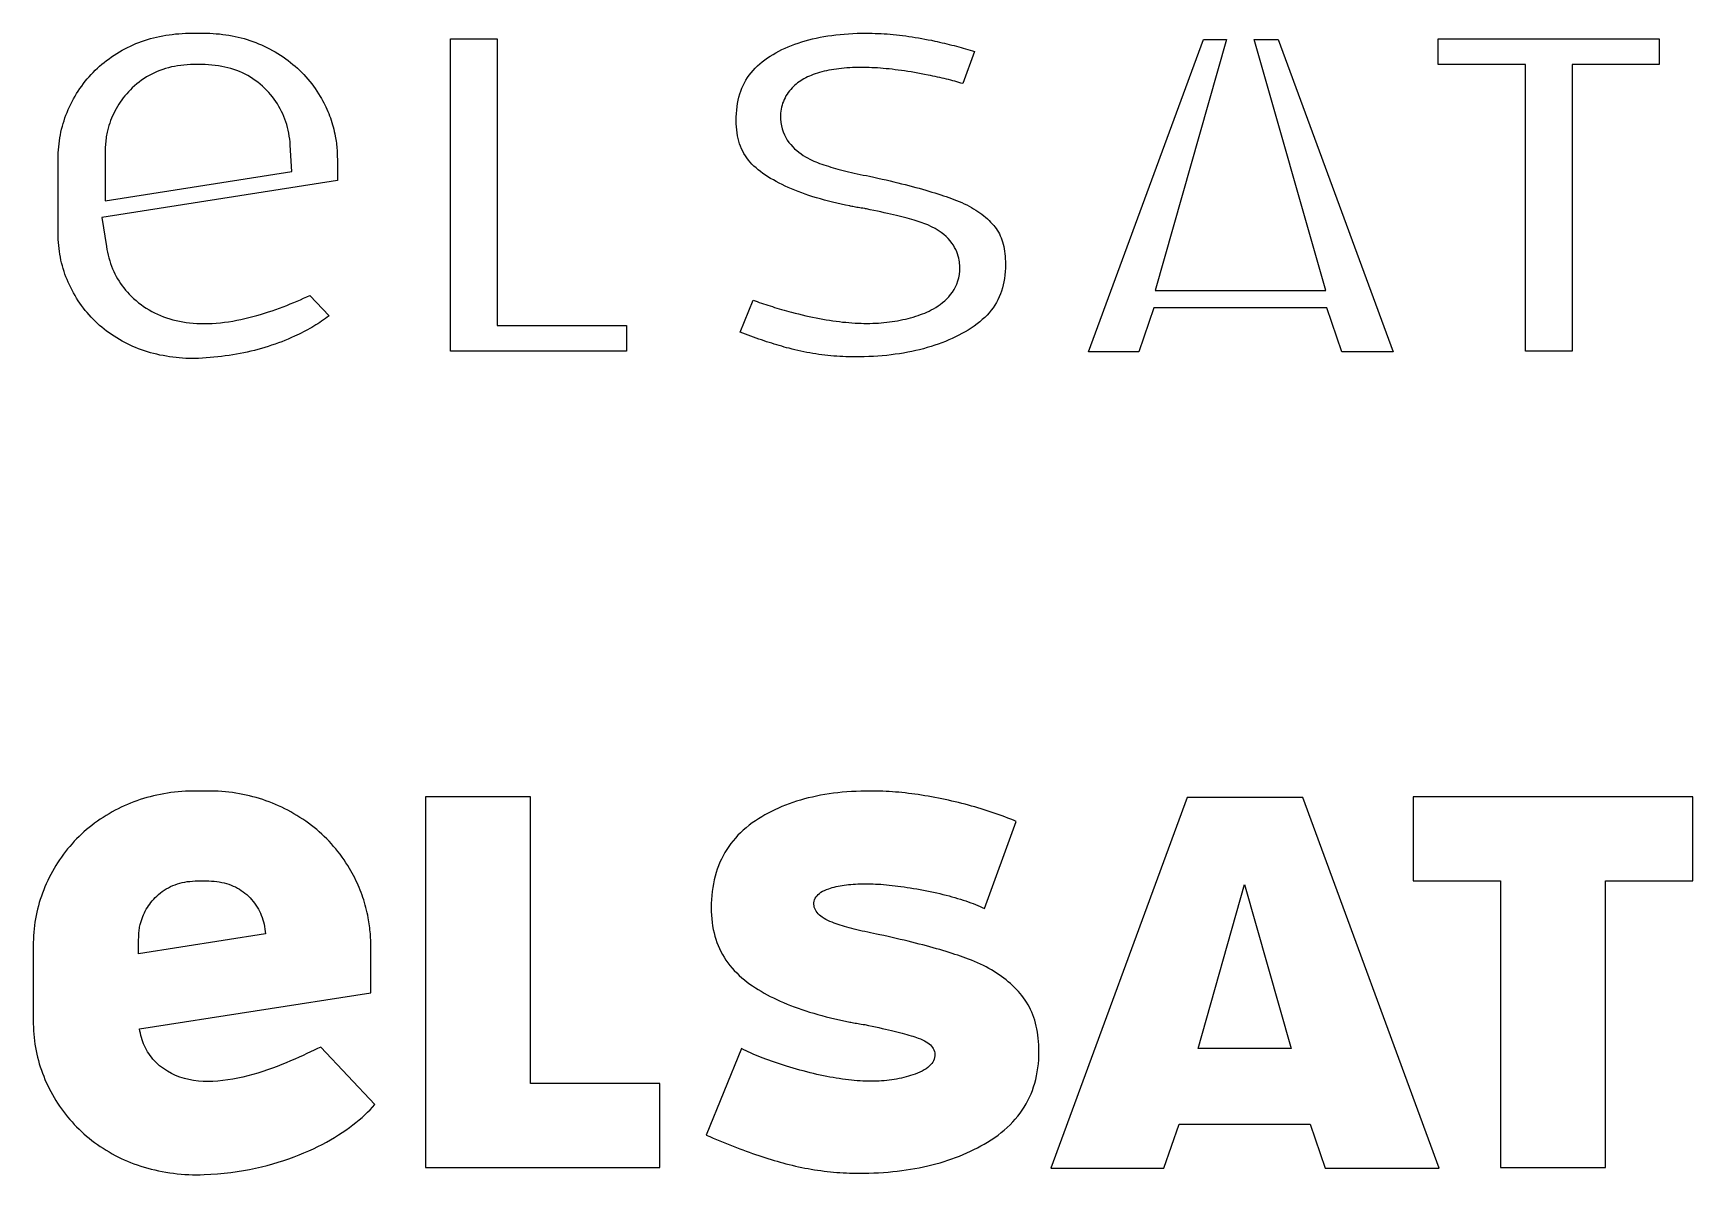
# Model space of a CAD drawing. Header units: millimetres. Extents: x 182 to 1427, y 20 to 509.
# Drawn here: x 860 to 1427, y 69 to 459 of the extents above; entities that cross this region are included whole.
import ezdxf

# ---------------------------------------------------------------- set-up
doc = ezdxf.new("R2010")
doc.units = ezdxf.units.MM
doc.layers.add('CORTE EXTERNO', color=1, linetype='CONTINUOUS')
doc.layers.add('CORTE INTERNO', color=2, linetype='CONTINUOUS')

msp = doc.modelspace()

# ---------------------------------------------------------------- linework, layer by layer
at = {"layer": 'CORTE EXTERNO'}
for points in [[(913.9136, 348.2052), (912.815, 348.2177), (911.7115, 348.2549), (910.6046, 348.3165), (909.4958, 348.4022), (908.3864, 348.5115), (907.2779, 348.6442), (906.1717, 348.7998), (905.0693, 348.9781), (903.9721, 349.1786), (902.8815, 349.401), (901.799, 349.645), (900.7259, 349.9102), (899.6639, 350.1962), (898.6141, 350.5027), (897.5782, 350.8293), (896.5576, 351.1757), (895.5536, 351.5415), (894.5677, 351.9264), (893.6014, 352.33), (892.6561, 352.752), (891.7332, 353.1919), (890.8341, 353.6495), (889.9603, 354.1244), (889.0194, 354.666), (888.0994, 355.2225), (887.2002, 355.794), (886.3215, 356.3807), (885.4632, 356.9828), (884.6251, 357.6004), (883.8071, 358.2337), (883.0089, 358.8829), (882.2305, 359.5481), (881.4716, 360.2295), (880.732, 360.9272), (880.0117, 361.6415), (879.3103, 362.3725), (878.6278, 363.1203), (877.964, 363.8851), (877.3187, 364.6671), (876.6918, 365.4665), (876.083, 366.2833), (875.4922, 367.1179), (874.9192, 367.9703), (874.3638, 368.8407), (873.826, 369.7292), (873.31, 370.627), (872.8186, 371.5299), (872.3518, 372.4384), (871.9095, 373.3525), (871.4917, 374.2726), (871.0983, 375.1988), (870.7292, 376.1313), (870.3843, 377.0705), (870.0637, 378.0165), (869.7671, 378.9695), (869.4947, 379.9298), (869.2463, 380.8976), (869.0218, 381.8732), (868.8213, 382.8567), (868.6445, 383.8484), (868.4915, 384.8486), (868.3623, 385.8573), (868.2566, 386.875), (868.1746, 387.9017), (868.1161, 388.9378), (868.081, 389.9834), (868.0693, 391.0387), (868.0693, 416.4589), (868.081, 417.5164), (868.1163, 418.5646), (868.175, 419.6038), (868.2574, 420.6341), (868.3634, 421.6557), (868.4931, 422.669), (868.6467, 423.6741), (868.8241, 424.6712), (869.0254, 425.6606), (869.2506, 426.6425), (869.5, 427.6171), (869.7733, 428.5847), (870.0709, 429.5454), (870.3927, 430.4996), (870.7387, 431.4474), (871.1091, 432.389), (871.5038, 433.3247), (871.923, 434.2548), (872.3668, 435.1793), (872.8351, 436.0987), (873.3281, 437.013), (873.8457, 437.9226), (874.3838, 438.8198), (874.9392, 439.6983), (875.5122, 440.5585), (876.1029, 441.4003), (876.7116, 442.224), (877.3383, 443.0298), (877.9833, 443.8178), (878.6466, 444.5882), (879.3286, 445.3411), (880.0293, 446.0767), (880.7489, 446.7952), (881.4876, 447.4968), (882.2456, 448.1816), (883.023, 448.8497), (883.82, 449.5014), (884.6368, 450.1368), (885.4736, 450.7561), (886.3304, 451.3595), (887.2076, 451.947), (888.1051, 452.5189), (889.0234, 453.0754), (889.9624, 453.6166), (890.8827, 454.1193), (891.8129, 454.5991), (892.753, 455.056), (893.7033, 455.4901), (894.6641, 455.9014), (895.6355, 456.2901), (896.6177, 456.6561), (897.6111, 456.9995), (898.6157, 457.3204), (899.6319, 457.6188), (900.6599, 457.8947), (901.6998, 458.1483), (902.7519, 458.3795), (903.8164, 458.5885), (904.8936, 458.7752), (905.9835, 458.9398), (907.0866, 459.0822), (908.203, 459.2026), (909.3328, 459.301), (910.4764, 459.3774), (911.634, 459.432), (912.8057, 459.4646), (913.9918, 459.4755), (917.6237, 459.4755), (918.7701, 459.4646), (919.9045, 459.4318), (921.027, 459.3771), (922.1378, 459.3004), (923.2373, 459.2017), (924.3256, 459.0808), (925.403, 458.9379), (926.4696, 458.7727), (927.5257, 458.5853), (928.5715, 458.3756), (929.6072, 458.1435), (930.6331, 457.889), (931.6493, 457.6121), (932.6561, 457.3126), (933.6537, 456.9906), (934.6422, 456.6459), (935.6221, 456.2785), (936.5933, 455.8884), (937.5562, 455.4756), (938.511, 455.0398), (939.4579, 454.5812), (940.3972, 454.0997), (941.3289, 453.5951), (942.2791, 453.0526), (943.2084, 452.4947), (944.1171, 451.9213), (945.0054, 451.3322), (945.8733, 450.7273), (946.7211, 450.1064), (947.5489, 449.4693), (948.3569, 448.8158), (949.1453, 448.1459), (949.9142, 447.4592), (950.6639, 446.7558), (951.3944, 446.0353), (952.106, 445.2977), (952.7988, 444.5427), (953.473, 443.7702), (954.1288, 442.9801), (954.7663, 442.1721), (955.3857, 441.3461), (955.9872, 440.502), (956.5709, 439.6396), (957.1371, 438.7587), (957.6858, 437.8591), (958.1014, 437.144), (958.5021, 436.4237), (958.8877, 435.6981), (959.2583, 434.9675), (959.6137, 434.232), (959.9539, 433.4916), (960.279, 432.7466), (960.5887, 431.997), (960.8831, 431.243), (961.1622, 430.4848), (961.4258, 429.7224), (961.6739, 428.956), (961.9065, 428.1857), (962.1236, 427.4117), (962.325, 426.634), (962.5108, 425.8529), (962.6808, 425.0684), (962.835, 424.2806), (962.9397, 423.6924), (963.036, 423.1012), (963.1241, 422.5072), (963.2039, 421.9106), (963.2754, 421.3117), (963.3386, 420.7106), (963.3933, 420.1075), (963.4398, 419.5027), (963.4778, 418.8963), (963.5074, 418.2885), (963.5285, 417.6796), (963.5413, 417.0696), (963.5455, 416.4589), (963.5455, 409.0569), (883.013, 396.4299), (884.5578, 386.5535), (884.7317, 385.5363), (884.9325, 384.5357), (885.1601, 383.5517), (885.4145, 382.5845), (885.6956, 381.6342), (886.0033, 380.7009), (886.3377, 379.7847), (886.6985, 378.8859), (887.0859, 378.0043), (887.4996, 377.1403), (887.9397, 376.2939), (888.4061, 375.4653), (888.8988, 374.6545), (889.4176, 373.8616), (889.9625, 373.0869), (890.5335, 372.3304), (891.1304, 371.5922), (891.7533, 370.8725), (892.4021, 370.1714), (893.0768, 369.489), (893.881, 368.7279), (894.7061, 367.9988), (895.5521, 367.3017), (896.4188, 366.6366), (897.3061, 366.0036), (898.214, 365.4027), (899.1423, 364.834), (900.091, 364.2974), (901.0598, 363.7931), (902.0488, 363.321), (903.0578, 362.8813), (904.0868, 362.4739), (905.1355, 362.0988), (906.204, 361.7562), (907.2921, 361.446), (908.3997, 361.1683), (909.5267, 360.9231), (910.6731, 360.7105), (911.8386, 360.5305), (913.0233, 360.3832), (914.227, 360.2685), (915.4496, 360.1866), (916.691, 360.1374), (917.9511, 360.121), (917.9539, 360.121), (919.3512, 360.1408), (920.751, 360.199), (922.1521, 360.2939), (923.5533, 360.4239), (924.9535, 360.5873), (926.3514, 360.7825), (927.7459, 361.0077), (929.1357, 361.2613), (930.5197, 361.5417), (931.8966, 361.8472), (933.2654, 362.1762), (934.6247, 362.5269), (935.9734, 362.8977), (937.3104, 363.287), (938.6343, 363.6931), (939.9441, 364.1143), (941.2385, 364.549), (942.5164, 364.9955), (943.7765, 365.4521), (945.0177, 365.9173), (946.2387, 366.3893), (947.4384, 366.8664), (948.6156, 367.347), (949.7691, 367.8295), (950.8977, 368.3122), (952.0002, 368.7934), (953.0754, 369.2715), (954.1221, 369.7447), (960.7145, 362.7559), (960.098, 362.3023), (959.4705, 361.8536), (958.8323, 361.4097), (958.1837, 360.971), (957.525, 360.5377), (956.8563, 360.1098), (956.1781, 359.6877), (955.4905, 359.2715), (954.7939, 358.8614), (954.0885, 358.4576), (953.3746, 358.0602), (952.6525, 357.6696), (951.9224, 357.2858), (951.1846, 356.9091), (950.4395, 356.5397), (949.6872, 356.1777), (948.9281, 355.8234), (947.8389, 355.3332), (946.739, 354.8589), (945.6286, 354.4006), (944.5078, 353.9584), (943.3767, 353.5321), (942.2354, 353.1219), (941.0839, 352.7278), (939.9223, 352.3498), (938.7508, 351.9878), (937.5695, 351.642), (936.3784, 351.3124), (935.1776, 350.9989), (933.9673, 350.7017), (932.7474, 350.4207), (931.5182, 350.1559), (930.2797, 349.9073), (929.032, 349.6751), (927.7752, 349.4592), (926.5093, 349.2595), (925.2346, 349.0763), (923.951, 348.9094), (922.6587, 348.7589), (921.3577, 348.6249), (920.0482, 348.5072), (918.7303, 348.406), (917.404, 348.3214), (916.0694, 348.2532), (915.7644, 348.2405), (915.4578, 348.2298), (915.15, 348.221), (914.8412, 348.2141), (914.532, 348.2091), (914.2227, 348.2062)], [(1002.209, 350.6848), (1002.209, 457.5397), (1018.181, 457.5397), (1018.181, 359.4936), (1062.3859, 359.4936), (1062.3859, 350.6848)], [(1140.5527, 348.7475), (1139.5297, 348.7537), (1138.5059, 348.772), (1137.4814, 348.8027), (1136.4562, 348.8455), (1135.4306, 348.9005), (1134.4045, 348.9678), (1133.3782, 349.0472), (1132.3518, 349.1388), (1131.3253, 349.2425), (1130.2989, 349.3583), (1129.2727, 349.4862), (1128.2468, 349.6263), (1127.2214, 349.7784), (1126.1966, 349.9426), (1125.1724, 350.1188), (1124.149, 350.3071), (1123.1266, 350.5074), (1122.1051, 350.7197), (1121.0848, 350.944), (1120.0658, 351.1803), (1119.0482, 351.4285), (1118.0321, 351.6886), (1117.2068, 351.9081), (1116.3749, 352.1358), (1115.5364, 352.3714), (1114.6914, 352.6152), (1113.84, 352.8669), (1112.9823, 353.1267), (1112.1183, 353.3945), (1111.248, 353.6702), (1110.3716, 353.9538), (1109.4891, 354.2454), (1108.6005, 354.5449), (1107.706, 354.8522), (1106.8055, 355.1674), (1105.8992, 355.4904), (1104.9871, 355.8212), (1104.0693, 356.1598), (1103.1458, 356.5061), (1102.2167, 356.8602), (1101.2821, 357.222), (1105.7607, 368.15), (1106.4515, 367.899), (1107.1517, 367.6496), (1107.8615, 367.4016), (1108.5808, 367.1551), (1109.3098, 366.9101), (1110.0485, 366.6664), (1110.797, 366.4241), (1111.5554, 366.1831), (1112.3237, 365.9435), (1113.102, 365.7051), (1113.8904, 365.4681), (1114.6889, 365.2322), (1115.4977, 364.9976), (1116.3168, 364.7642), (1117.1462, 364.5319), (1117.986, 364.3008), (1118.8364, 364.0708), (1120.0726, 363.7446), (1121.2993, 363.4327), (1122.5165, 363.1352), (1123.7241, 362.8519), (1124.9218, 362.5831), (1126.1096, 362.3286), (1127.2874, 362.0885), (1128.455, 361.8628), (1129.6123, 361.6515), (1130.7592, 361.4547), (1131.8956, 361.2724), (1133.0214, 361.1045), (1134.1364, 360.9512), (1135.2405, 360.8123), (1136.3336, 360.688), (1137.4155, 360.5783), (1138.4862, 360.4831), (1139.5456, 360.4025), (1140.5934, 360.3366), (1141.6297, 360.2852), (1142.6542, 360.2485), (1143.6668, 360.2265), (1144.6675, 360.2192), (1145.6563, 360.2267), (1146.6384, 360.2495), (1147.6139, 360.2873), (1148.5825, 360.3403), (1149.5441, 360.4083), (1150.4986, 360.4914), (1151.4459, 360.5895), (1152.3857, 360.7026), (1153.3181, 360.8308), (1154.2429, 360.9739), (1155.1599, 361.1319), (1156.069, 361.3049), (1156.9701, 361.4928), (1157.863, 361.6956), (1158.7477, 361.9133), (1159.6239, 362.1458), (1160.4916, 362.3931), (1161.3507, 362.6552), (1162.2009, 362.9321), (1163.0423, 363.2238), (1163.7135, 363.4722), (1164.4174, 363.7525), (1165.1483, 364.0661), (1165.9003, 364.4143), (1166.6676, 364.7986), (1167.4444, 365.2202), (1168.2249, 365.6805), (1169.0032, 366.1809), (1169.7734, 366.7227), (1170.5299, 367.3073), (1171.2667, 367.936), (1171.978, 368.6103), (1172.658, 369.3314), (1173.3009, 370.1007), (1173.9009, 370.9196), (1174.4521, 371.7895), (1174.9487, 372.7116), (1175.3848, 373.6873), (1175.7548, 374.7181), (1176.0526, 375.8052), (1176.2726, 376.9501), (1176.4089, 378.154), (1176.4556, 379.4184), (1176.4556, 379.7542), (1176.433, 380.089), (1176.3844, 380.6522), (1176.3087, 381.2536), (1176.2017, 381.8891), (1176.0592, 382.5544), (1175.8769, 383.2455), (1175.6507, 383.9581), (1175.3763, 384.6881), (1175.0496, 385.4313), (1174.6663, 386.1837), (1174.2223, 386.9409), (1173.7133, 387.699), (1173.1351, 388.4536), (1172.4835, 389.2007), (1171.7544, 389.9361), (1170.9434, 390.6556), (1170.0464, 391.3551), (1169.0592, 392.0304), (1167.9776, 392.6773), (1166.7974, 393.2918), (1165.5143, 393.8695), (1164.1242, 394.4065), (1163.5222, 394.6159), (1162.8886, 394.8276), (1162.2232, 395.0417), (1161.5257, 395.2583), (1160.7958, 395.4773), (1160.0335, 395.699), (1159.2383, 395.9233), (1158.41, 396.1503), (1157.5485, 396.3801), (1156.6534, 396.6128), (1155.7245, 396.8483), (1154.7616, 397.0868), (1153.7644, 397.3283), (1152.7327, 397.5729), (1151.6663, 397.8207), (1150.5648, 398.0717), (1149.428, 398.326), (1148.2558, 398.5836), (1147.0478, 398.8446), (1145.8038, 399.1091), (1144.5236, 399.3771), (1144.2121, 399.4417), (1143.8967, 399.4865), (1143.309, 399.5715), (1142.7447, 399.6562), (1142.2041, 399.7404), (1141.6874, 399.8241), (1141.1948, 399.9072), (1140.7267, 399.9898), (1140.2832, 400.0718), (1139.8648, 400.1531), (1139.4716, 400.2336), (1139.1039, 400.3134), (1138.9726, 400.3427), (1138.8403, 400.3684), (1137.3191, 400.6747), (1135.8248, 400.9928), (1134.3575, 401.323), (1132.9172, 401.6651), (1131.5042, 402.019), (1130.1183, 402.3848), (1128.7599, 402.7624), (1127.4289, 403.1517), (1126.1254, 403.5528), (1124.8496, 403.9656), (1123.6016, 404.39), (1122.3814, 404.826), (1121.1892, 405.2736), (1120.025, 405.7328), (1118.8889, 406.2035), (1117.7811, 406.6856), (1116.7017, 407.1792), (1115.6506, 407.6841), (1114.6281, 408.2004), (1113.6343, 408.728), (1112.6691, 409.2669), (1111.7328, 409.8171), (1110.8254, 410.3784), (1109.947, 410.951), (1109.0978, 411.5346), (1108.2777, 412.1293), (1107.4873, 412.7425), (1106.7378, 413.3739), (1106.0291, 414.0241), (1105.3609, 414.6935), (1104.733, 415.3826), (1104.1451, 416.0921), (1103.597, 416.8225), (1103.0884, 417.5742), (1102.619, 418.3478), (1102.1886, 419.1438), (1101.797, 419.9628), (1101.4439, 420.8053), (1101.129, 421.6717), (1100.8521, 422.5627), (1100.613, 423.4788), (1100.4113, 424.4204), (1100.2469, 425.3882), (1100.1195, 426.3826), (1100.0287, 427.4041), (1099.9745, 428.4534), (1099.9565, 429.5308), (1099.9758, 430.7853), (1100.034, 432.0071), (1100.1312, 433.1968), (1100.2678, 434.3549), (1100.444, 435.4819), (1100.6599, 436.5782), (1100.916, 437.6444), (1101.2124, 438.681), (1101.5493, 439.6884), (1101.927, 440.6672), (1102.3459, 441.6178), (1102.806, 442.5407), (1103.3076, 443.4365), (1103.8511, 444.3055), (1104.4366, 445.1485), (1105.0644, 445.9657), (1105.7347, 446.7577), (1106.4479, 447.5251), (1107.204, 448.2682), (1108.0035, 448.9876), (1108.8465, 449.6838), (1109.7332, 450.3574), (1110.664, 451.0086), (1111.6051, 451.6215), (1112.5709, 452.2115), (1113.5611, 452.7787), (1114.5757, 453.3231), (1115.6147, 453.8445), (1116.6778, 454.343), (1117.765, 454.8186), (1118.8763, 455.2712), (1120.0115, 455.7008), (1121.1705, 456.1074), (1122.3532, 456.491), (1123.5596, 456.8515), (1124.7895, 457.189), (1126.0428, 457.5033), (1127.3195, 457.7945), (1128.6194, 458.0625), (1129.9425, 458.3074), (1131.2886, 458.529), (1132.6577, 458.7274), (1134.0497, 458.9026), (1135.4644, 459.0545), (1136.9018, 459.1831), (1138.3618, 459.2883), (1139.8442, 459.3703), (1141.3491, 459.4288), (1142.8762, 459.4639), (1144.4255, 459.4757), (1145.4273, 459.4701), (1146.4359, 459.4533), (1147.4513, 459.4254), (1148.4732, 459.3864), (1149.5016, 459.3363), (1150.5363, 459.275), (1151.5773, 459.2027), (1152.6243, 459.1193), (1153.6773, 459.0248), (1154.7362, 458.9193), (1155.8007, 458.8028), (1156.8709, 458.6752), (1157.9466, 458.5366), (1159.0275, 458.3871), (1160.1137, 458.2266), (1161.2051, 458.0551), (1162.3013, 457.8726), (1163.4025, 457.6792), (1164.5084, 457.4749), (1165.6188, 457.2597), (1166.7338, 457.0336), (1167.8531, 456.7967), (1168.6968, 456.6118), (1169.5355, 456.4231), (1170.3692, 456.2308), (1171.1978, 456.0347), (1172.0213, 455.835), (1172.8396, 455.6315), (1173.6527, 455.4245), (1174.4605, 455.2138), (1175.263, 454.9994), (1176.0601, 454.7815), (1176.8518, 454.5599), (1177.638, 454.3348), (1178.4186, 454.1061), (1179.1938, 453.8739), (1179.9632, 453.6381), (1180.7271, 453.3988), (1181.4852, 453.156), (1177.4882, 442.2308), (1176.8157, 442.4329), (1176.1343, 442.6323), (1175.4438, 442.829), (1174.7442, 443.0231), (1174.0355, 443.2144), (1173.3175, 443.4032), (1172.5903, 443.5893), (1171.8537, 443.7729), (1171.1076, 443.9539), (1170.3521, 444.1323), (1169.587, 444.3082), (1168.8123, 444.4816), (1168.028, 444.6525), (1167.2338, 444.8209), (1166.4299, 444.9869), (1165.6161, 445.1504), (1164.4123, 445.3845), (1163.2257, 445.6074), (1162.056, 445.8192), (1160.9031, 446.0199), (1159.7666, 446.2094), (1158.6464, 446.3879), (1157.5422, 446.5553), (1156.4537, 446.7118), (1155.3807, 446.8572), (1154.323, 446.9917), (1153.2803, 447.1153), (1152.2523, 447.2279), (1151.2389, 447.3297), (1150.2397, 447.4207), (1149.2546, 447.5008), (1148.2832, 447.5702), (1147.3254, 447.6288), (1146.3809, 447.6767), (1145.4495, 447.7139), (1144.5309, 447.7405), (1143.6248, 447.7564), (1142.7311, 447.7617), (1141.7179, 447.755), (1140.7225, 447.7349), (1139.7448, 447.7014), (1138.7844, 447.6543), (1137.8409, 447.5938), (1136.9142, 447.5196), (1136.0038, 447.4319), (1135.1095, 447.3305), (1134.231, 447.2154), (1133.368, 447.0865), (1132.5201, 446.9438), (1131.6871, 446.7873), (1130.8687, 446.617), (1130.0646, 446.4327), (1129.2744, 446.2344), (1128.4978, 446.0221), (1127.7347, 445.7958), (1126.9845, 445.5554), (1126.2962, 445.3148), (1125.6265, 445.0586), (1124.9756, 444.7867), (1124.3435, 444.4994), (1123.7306, 444.1966), (1123.1369, 443.8785), (1122.5625, 443.5452), (1122.0077, 443.1967), (1121.4725, 442.8333), (1120.9571, 442.4548), (1120.4617, 442.0616), (1119.9864, 441.6535), (1119.5314, 441.2309), (1119.0967, 440.7936), (1118.6159, 440.2665), (1118.1646, 439.7234), (1117.7428, 439.1648), (1117.351, 438.5912), (1116.9892, 438.0032), (1116.6577, 437.4013), (1116.3568, 436.7862), (1116.0866, 436.1582), (1115.8473, 435.5181), (1115.6393, 434.8663), (1115.4626, 434.2034), (1115.3176, 433.53), (1115.2044, 432.8465), (1115.1233, 432.1536), (1115.0744, 431.4517), (1115.0581, 430.7416), (1115.0581, 430.4346), (1115.0772, 430.1281), (1115.1955, 428.9333), (1115.3961, 427.7962), (1115.6733, 426.7156), (1116.0212, 425.6901), (1116.4342, 424.7186), (1116.9063, 423.7997), (1117.4319, 422.9322), (1118.0051, 422.1148), (1118.6202, 421.3462), (1119.2715, 420.6252), (1119.9531, 419.9505), (1120.6592, 419.3208), (1121.3842, 418.7348), (1122.1221, 418.1913), (1122.8673, 417.6889), (1123.614, 417.2265), (1124.3564, 416.8028), (1125.0887, 416.4164), (1125.8051, 416.0662), (1126.4999, 415.7508), (1127.1673, 415.4689), (1127.8015, 415.2193), (1128.4983, 414.9591), (1129.2138, 414.702), (1129.9484, 414.4479), (1130.7023, 414.1968), (1131.4757, 413.9486), (1132.2688, 413.7032), (1133.082, 413.4607), (1133.9154, 413.2208), (1134.7693, 412.9836), (1135.6439, 412.749), (1136.5395, 412.5169), (1137.4563, 412.2872), (1138.3945, 412.06), (1139.3545, 411.8351), (1140.3363, 411.6125), (1141.3404, 411.3921), (1142.3669, 411.1738), (1143.416, 410.9576), (1144.4881, 410.7435), (1145.5833, 410.5313), (1147.031, 410.2162), (1148.4551, 409.9008), (1149.8553, 409.5851), (1151.2317, 409.2692), (1152.5841, 408.9529), (1153.9124, 408.6365), (1155.2164, 408.3198), (1156.4962, 408.003), (1157.7516, 407.6861), (1158.9825, 407.369), (1160.1888, 407.0519), (1161.3703, 406.7347), (1162.5271, 406.4175), (1163.6589, 406.1003), (1164.7657, 405.7831), (1165.8474, 405.4661), (1166.9038, 405.1491), (1167.9349, 404.8322), (1168.9406, 404.5154), (1169.9208, 404.1989), (1170.8753, 403.8826), (1171.804, 403.5665), (1172.707, 403.2506), (1173.5839, 402.9351), (1174.4349, 402.6199), (1175.3505, 402.2645), (1176.2445, 401.8963), (1177.1169, 401.5153), (1177.9674, 401.1216), (1178.796, 400.7152), (1179.6026, 400.2962), (1180.387, 399.8647), (1181.1491, 399.4208), (1181.8889, 398.9645), (1182.6061, 398.4959), (1183.3007, 398.015), (1183.9726, 397.5221), (1184.6217, 397.017), (1185.2477, 396.5), (1185.8507, 395.971), (1186.4305, 395.4302), (1186.987, 394.8776), (1187.52, 394.3132), (1188.0296, 393.7373), (1188.4665, 393.1994), (1188.8779, 392.6389), (1189.2638, 392.0555), (1189.6242, 391.449), (1189.9594, 390.819), (1190.2693, 390.1654), (1190.554, 389.488), (1190.8135, 388.7864), (1191.048, 388.0604), (1191.2576, 387.3097), (1191.4422, 386.5342), (1191.6019, 385.7335), (1191.7369, 384.9075), (1191.8472, 384.0558), (1191.9329, 383.1782), (1191.994, 382.2744), (1192.0306, 381.3443), (1192.0427, 380.3875), (1192.0216, 379.1482), (1191.9581, 377.9388), (1191.8518, 376.7586), (1191.7026, 375.6074), (1191.5103, 374.4846), (1191.2744, 373.3898), (1190.9949, 372.3225), (1190.6713, 371.2822), (1190.3035, 370.2686), (1189.8913, 369.2811), (1189.4343, 368.3193), (1188.9322, 367.3828), (1188.3849, 366.471), (1187.7921, 365.5836), (1187.1535, 364.7201), (1186.4689, 363.88), (1185.7379, 363.0628), (1184.9604, 362.2682), (1184.1361, 361.4956), (1183.2647, 360.7446), (1182.346, 360.0148), (1181.3797, 359.3056), (1180.3655, 358.6167), (1179.3032, 357.9476), (1178.252, 357.3268), (1177.1796, 356.7275), (1176.0861, 356.1497), (1174.9717, 355.5935), (1173.8364, 355.0588), (1172.6802, 354.5457), (1171.5034, 354.0541), (1170.3059, 353.5842), (1169.0879, 353.136), (1167.8495, 352.7094), (1166.5907, 352.3044), (1165.3116, 351.9212), (1164.0124, 351.5597), (1162.693, 351.22), (1161.3537, 350.902), (1159.9944, 350.6058), (1158.6154, 350.3314), (1157.2166, 350.0789), (1155.7981, 349.8482), (1154.3601, 349.6393), (1152.9026, 349.4524), (1151.4258, 349.2874), (1149.9296, 349.1443), (1148.4143, 349.0231), (1146.8798, 348.924), (1145.3264, 348.8468), (1143.754, 348.7917), (1142.1627, 348.7586)], [(1307.1365, 350.4425), (1301.9574, 365.57), (1242.8272, 365.57), (1237.6481, 350.4425), (1220.3998, 350.4425), (1259.757, 457.2961), (1267.5975, 457.2961), (1243.296, 371.4254), (1301.5774, 371.4254), (1277.1635, 457.2961), (1285.27, 457.2961), (1324.6269, 350.4425)], [(1369.86, 350.6848), (1369.86, 448.7305), (1340.0188, 448.7305), (1340.0188, 457.5397), (1415.6731, 457.5397), (1415.6731, 448.7305), (1385.8324, 448.7305), (1385.8324, 350.6848)], [(917.971, 69.0506), (920.3137, 69.1796), (922.6153, 69.354), (924.8757, 69.5725), (927.0948, 69.8336), (929.2724, 70.1359), (931.4085, 70.4779), (933.5029, 70.8582), (935.5555, 71.2754), (937.5663, 71.7281), (939.5351, 72.2148), (941.4617, 72.7341), (943.3462, 73.2846), (945.1884, 73.8649), (946.9881, 74.4735), (948.7453, 75.109), (950.4598, 75.77), (952.1316, 76.4551), (953.7605, 77.1628), (955.3464, 77.8916), (956.8892, 78.6403), (958.3889, 79.4073), (959.8452, 80.1912), (961.2581, 80.9906), (962.6275, 81.8041), (963.9533, 82.6302), (965.2353, 83.4675), (966.4734, 84.3146), (967.6676, 85.1701), (968.8177, 86.0325), (969.9236, 86.9004), (970.9852, 87.7724), (972.0024, 88.6471), (972.9751, 89.5229), (973.9032, 90.3986), (974.7865, 91.2727), (975.625, 92.1437), (976.4185, 93.0102), (957.867, 112.6772), (956.7819, 112.1534), (955.6323, 111.6019), (954.4216, 111.0269), (953.1532, 110.4324), (951.8308, 109.8228), (950.4576, 109.2022), (949.0371, 108.5748), (947.5727, 107.9448), (946.068, 107.3165), (944.5264, 106.6939), (942.9512, 106.0814), (941.346, 105.4831), (939.7142, 104.9032), (938.0592, 104.3459), (936.3845, 103.8154), (934.6935, 103.3159), (932.9897, 102.8516), (931.2766, 102.4267), (929.5575, 102.0454), (927.8359, 101.7119), (926.1152, 101.4304), (924.399, 101.205), (922.6906, 101.0401), (920.9935, 100.9397), (919.3112, 100.9081), (917.647, 100.9495), (916.0044, 101.0681), (914.387, 101.2681), (912.798, 101.5536), (911.241, 101.9289), (909.7195, 102.3982), (908.2368, 102.9656), (906.7963, 103.6354), (905.4017, 104.4118), (904.0562, 105.2989), (902.7634, 106.301), (901.5266, 107.4222), (900.9675, 107.9934), (900.4401, 108.5804), (899.9436, 109.1827), (899.4776, 109.7997), (899.0412, 110.4307), (898.6339, 111.0753), (898.2551, 111.7327), (897.9041, 112.4025), (897.5803, 113.084), (897.283, 113.7766), (897.0117, 114.4797), (896.7656, 115.1928), (896.5442, 115.9152), (896.3467, 116.6464), (896.1727, 117.3857), (896.0213, 118.1326), (895.8921, 118.8864), (974.9997, 131.2897), (974.9997, 147.2462), (974.9951, 147.9514), (974.9815, 148.6541), (974.9589, 149.3542), (974.9273, 150.0519), (974.8867, 150.747), (974.8371, 151.4396), (974.7787, 152.1298), (974.7113, 152.8174), (974.6351, 153.5025), (974.55, 154.1852), (974.4562, 154.8653), (974.3535, 155.543), (974.2421, 156.2181), (974.1219, 156.8908), (973.9498, 157.7756), (973.7622, 158.656), (973.5592, 159.532), (973.3407, 160.4037), (973.1068, 161.271), (972.8574, 162.1339), (972.5926, 162.9925), (972.3123, 163.8467), (972.0165, 164.6965), (971.7052, 165.542), (971.3784, 166.383), (971.036, 167.2197), (970.6781, 168.0519), (970.3047, 168.8798), (969.9158, 169.7033), (969.5113, 170.5224), (969.0912, 171.3371), (968.6555, 172.1474), (968.2043, 172.9532), (967.7374, 173.7547), (967.1226, 174.7643), (966.4884, 175.7562), (965.8349, 176.7306), (965.162, 177.6874), (964.4698, 178.6266), (963.7582, 179.5481), (963.0273, 180.452), (962.2771, 181.3384), (961.5075, 182.2071), (960.7186, 183.0581), (959.9103, 183.8916), (959.0827, 184.7074), (958.2358, 185.5056), (957.3695, 186.2862), (956.4839, 187.0491), (955.579, 187.7944), (954.6547, 188.522), (953.7112, 189.232), (952.7483, 189.9244), (951.766, 190.5991), (950.7645, 191.2562), (949.7436, 191.8956), (948.7034, 192.5174), (947.6439, 193.1215), (946.6125, 193.6811), (945.5719, 194.2178), (944.5221, 194.7318), (943.4629, 195.223), (942.3945, 195.6914), (941.3169, 196.1369), (940.2299, 196.5596), (939.1337, 196.9595), (938.0282, 197.3366), (936.9134, 197.6909), (935.7894, 198.0223), (934.6561, 198.3309), (933.5135, 198.6166), (932.3616, 198.8796), (931.2004, 199.1196), (930.03, 199.3368), (928.8503, 199.5312), (927.6612, 199.7027), (926.4629, 199.8514), (925.2553, 199.9772), (924.0385, 200.0801), (922.8123, 200.1602), (921.5768, 200.2173), (920.3321, 200.2517), (919.078, 200.2631), (915.4462, 200.2631), (914.1541, 200.2517), (912.8732, 200.2173), (911.6037, 200.1602), (910.3453, 200.0801), (909.0983, 199.9772), (907.8624, 199.8514), (906.6379, 199.7027), (905.4245, 199.5312), (904.2225, 199.3368), (903.0316, 199.1196), (901.852, 198.8796), (900.6837, 198.6166), (899.5266, 198.3309), (898.3807, 198.0223), (897.2461, 197.6909), (896.1227, 197.3366), (895.0105, 196.9595), (893.9096, 196.5596), (892.8199, 196.1369), (891.7414, 195.6914), (890.6742, 195.223), (889.6181, 194.7318), (888.5733, 194.2178), (887.5397, 193.6811), (886.5174, 193.1215), (885.4678, 192.5174), (884.4376, 191.8956), (883.4266, 191.2562), (882.435, 190.5991), (881.4627, 189.9244), (880.5098, 189.232), (879.5762, 188.522), (878.6619, 187.7944), (877.7669, 187.0491), (876.8913, 186.2862), (876.035, 185.5056), (875.1981, 184.7074), (874.3806, 183.8916), (873.5824, 183.0581), (872.8035, 182.2071), (872.044, 181.3384), (871.3039, 180.452), (870.5831, 179.5481), (869.8817, 178.6266), (869.1997, 177.6874), (868.5371, 176.7306), (867.8939, 175.7562), (867.27, 174.7643), (866.6655, 173.7547), (866.0827, 172.7322), (865.5246, 171.7025), (864.9914, 170.6657), (864.483, 169.6218), (863.9994, 168.5707), (863.5406, 167.5126), (863.1066, 166.4473), (862.6974, 165.3748), (862.313, 164.2952), (861.9534, 163.2085), (861.6187, 162.1147), (861.3087, 161.0137), (861.0236, 159.9057), (860.7632, 158.7904), (860.5276, 157.6681), (860.3169, 156.5386), (860.1309, 155.402), (859.9698, 154.2583), (859.8334, 153.1074), (859.7218, 151.9494), (859.6351, 150.7843), (859.5731, 149.6121), (859.5359, 148.4327), (859.5235, 147.2462), (859.5235, 121.8261), (859.5359, 120.6393), (859.5731, 119.4602), (859.6351, 118.2886), (859.7218, 117.1246), (859.8334, 115.9683), (859.9698, 114.8195), (860.1309, 113.6784), (860.3169, 112.5448), (860.5276, 111.4188), (860.7632, 110.3005), (861.0236, 109.1897), (861.3087, 108.0865), (861.6187, 106.9909), (861.9534, 105.9028), (862.313, 104.8224), (862.6974, 103.7495), (863.1066, 102.6842), (863.5406, 101.6265), (863.9994, 100.5763), (864.483, 99.5337), (864.9914, 98.4987), (865.5246, 97.4713), (866.0827, 96.4514), (866.6655, 95.439), (867.27, 94.4386), (867.8939, 93.4553), (868.5371, 92.4894), (869.1997, 91.5407), (869.8817, 90.6093), (870.5831, 89.6952), (871.3039, 88.7983), (872.044, 87.9187), (872.8035, 87.0564), (873.5824, 86.2113), (874.3806, 85.3835), (875.1981, 84.573), (876.035, 83.7797), (876.8913, 83.0037), (877.7669, 82.2449), (878.6619, 81.5034), (879.5762, 80.7792), (880.5098, 80.0722), (881.4627, 79.3825), (882.435, 78.7101), (883.4266, 78.0549), (884.4376, 77.417), (885.4678, 76.7963), (886.5174, 76.1929), (887.5087, 75.6521), (888.5266, 75.1284), (889.57, 74.6224), (890.6376, 74.1345), (891.7285, 73.6652), (892.8413, 73.2152), (893.9751, 72.7848), (895.1286, 72.3747), (896.3008, 71.9854), (897.4904, 71.6173), (898.6963, 71.2711), (899.9174, 70.9471), (901.1526, 70.6461), (902.4007, 70.3684), (903.6606, 70.1146), (904.9312, 69.8853), (906.2112, 69.6809), (907.4996, 69.502), (908.7952, 69.3491), (910.0969, 69.2227), (911.4035, 69.1233), (912.714, 69.0515), (914.0271, 69.0078), (915.3417, 68.9928), (916.6567, 69.0068)], [(1179.4091, 142.7673), (1178.5316, 143.0927), (1177.6307, 143.4178), (1176.7065, 143.7426), (1175.7591, 144.067), (1174.7883, 144.3911), (1173.7943, 144.7148), (1172.777, 145.0382), (1171.7364, 145.3613), (1170.6725, 145.6841), (1169.5853, 146.0065), (1168.4749, 146.3285), (1167.3412, 146.6503), (1166.1843, 146.9717), (1165.004, 147.2927), (1163.8005, 147.6135), (1162.5738, 147.9339), (1161.3238, 148.2539), (1160.0506, 148.5737), (1158.7541, 148.8931), (1157.4343, 149.2122), (1156.0913, 149.5309), (1154.7251, 149.8493), (1153.3356, 150.1674), (1151.923, 150.4852), (1150.487, 150.8026), (1149.0279, 151.1197), (1147.969, 151.3243), (1146.9328, 151.5309), (1145.9194, 151.7395), (1144.9288, 151.9502), (1143.9609, 152.1628), (1143.0158, 152.3775), (1142.0936, 152.5943), (1141.1941, 152.8131), (1140.3174, 153.0339), (1139.4636, 153.2567), (1138.6325, 153.4817), (1137.8243, 153.7086), (1137.039, 153.9376), (1136.2765, 154.1687), (1135.5368, 154.4018), (1134.82, 154.6371), (1134.1261, 154.8743), (1133.455, 155.1137), (1132.8068, 155.3551), (1132.0256, 155.6686), (1131.2959, 155.9961), (1130.6179, 156.3376), (1129.9915, 156.6931), (1129.4168, 157.0626), (1128.8938, 157.4462), (1128.4224, 157.8437), (1128.0028, 158.2553), (1127.6348, 158.6809), (1127.3185, 159.1205), (1127.0539, 159.5741), (1126.8411, 160.0418), (1126.68, 160.5235), (1126.5706, 161.0193), (1126.513, 161.5291), (1126.5431, 162.0762), (1126.6333, 162.6003), (1126.7838, 163.1016), (1126.9944, 163.5799), (1127.2651, 164.0354), (1127.5961, 164.4679), (1127.9871, 164.8775), (1128.4383, 165.2642), (1128.9497, 165.628), (1129.5212, 165.9689), (1130.1528, 166.2869), (1130.8446, 166.582), (1131.5965, 166.8542), (1132.203, 167.0475), (1132.8262, 167.229), (1133.4662, 167.3989), (1134.1229, 167.5572), (1134.7963, 167.7037), (1135.4865, 167.8386), (1136.1934, 167.9619), (1136.9171, 168.0734), (1137.6576, 168.1732), (1138.4148, 168.2613), (1139.1888, 168.3377), (1139.9796, 168.4023), (1140.7872, 168.4552), (1141.6115, 168.4964), (1142.4527, 168.5258), (1143.3106, 168.5435), (1144.1854, 168.5494), (1145.0234, 168.5439), (1145.8773, 168.5273), (1146.7471, 168.4998), (1147.6328, 168.4613), (1148.5345, 168.4118), (1149.452, 168.3513), (1150.3854, 168.2799), (1151.3347, 168.1974), (1152.3, 168.104), (1153.2812, 167.9996), (1154.2783, 167.8843), (1155.2913, 167.758), (1156.3203, 167.6207), (1157.3652, 167.4725), (1158.426, 167.3134), (1159.5028, 167.1433), (1160.5955, 166.9623), (1161.7041, 166.7703), (1162.8288, 166.5675), (1163.9693, 166.3537), (1165.1259, 166.129), (1166.2792, 165.8955), (1167.4111, 165.6565), (1168.5217, 165.4121), (1169.6109, 165.1622), (1170.6788, 164.9069), (1171.7252, 164.6461), (1172.7504, 164.3798), (1173.7541, 164.1081), (1174.7365, 163.8309), (1175.6975, 163.5481), (1176.6371, 163.26), (1177.5553, 162.9663), (1178.4521, 162.6671), (1179.3275, 162.3625), (1180.1815, 162.0524), (1181.0141, 161.7367), (1181.8254, 161.4156), (1182.6151, 161.0889), (1183.3835, 160.7568), (1184.1305, 160.4191), (1184.856, 160.076), (1195.7502, 189.8536), (1194.798, 190.2501), (1193.8363, 190.6403), (1192.8649, 191.024), (1191.8839, 191.4014), (1190.8933, 191.7724), (1189.8931, 192.1371), (1188.8834, 192.4954), (1187.864, 192.8473), (1186.8349, 193.1928), (1185.7963, 193.5319), (1184.7481, 193.8646), (1183.6903, 194.191), (1182.6228, 194.5109), (1181.5458, 194.8245), (1180.4592, 195.1316), (1179.3629, 195.4324), (1178.257, 195.7268), (1177.1416, 196.0147), (1176.0165, 196.2962), (1174.8818, 196.5714), (1173.7375, 196.8401), (1172.5836, 197.1024), (1171.4201, 197.3582), (1170.2543, 197.6053), (1169.0936, 197.8414), (1167.9378, 198.0664), (1166.7871, 198.2806), (1165.6414, 198.4837), (1164.5007, 198.6759), (1163.365, 198.8571), (1162.2344, 199.0273), (1161.1088, 199.1866), (1159.9883, 199.3348), (1158.8727, 199.4721), (1157.7622, 199.5984), (1156.6568, 199.7138), (1155.5564, 199.8181), (1154.461, 199.9115), (1153.3707, 199.9939), (1152.2854, 200.0653), (1151.2052, 200.1257), (1150.13, 200.1751), (1149.0598, 200.2136), (1147.9948, 200.241), (1146.9347, 200.2575), (1145.8798, 200.263), (1144.2209, 200.2509), (1142.5836, 200.2147), (1140.9679, 200.1542), (1139.3737, 200.0696), (1137.8012, 199.9608), (1136.2503, 199.8278), (1134.7209, 199.6706), (1133.2132, 199.4893), (1131.727, 199.2838), (1130.2624, 199.054), (1128.8195, 198.8002), (1127.3981, 198.5221), (1125.9983, 198.2199), (1124.6202, 197.8934), (1123.2636, 197.5428), (1121.9286, 197.1681), (1120.6153, 196.7691), (1119.3235, 196.346), (1118.0534, 195.8987), (1116.8048, 195.4272), (1115.5779, 194.9315), (1114.3726, 194.4116), (1113.1888, 193.8676), (1112.0267, 193.2994), (1110.8862, 192.707), (1109.7673, 192.0904), (1108.6701, 191.4497), (1107.5944, 190.7847), (1106.5404, 190.0956), (1105.4403, 189.3294), (1104.3817, 188.5373), (1103.3647, 187.7193), (1102.3892, 186.8755), (1101.4552, 186.0057), (1100.5627, 185.11), (1099.7118, 184.1884), (1098.9023, 183.241), (1098.1344, 182.2676), (1097.408, 181.2684), (1096.7231, 180.2432), (1096.0798, 179.1922), (1095.4779, 178.1152), (1094.9176, 177.0124), (1094.3987, 175.8837), (1093.9214, 174.729), (1093.4856, 173.5485), (1093.0913, 172.342), (1092.7386, 171.1097), (1092.4273, 169.8514), (1092.1575, 168.5673), (1091.9292, 167.2572), (1091.7425, 165.9213), (1091.5972, 164.5594), (1091.4935, 163.1716), (1091.4312, 161.7579), (1091.4105, 160.3183), (1091.4302, 159.0318), (1091.4895, 157.7678), (1091.5882, 156.5263), (1091.7265, 155.3072), (1091.9043, 154.1106), (1092.1216, 152.9365), (1092.3784, 151.7849), (1092.6747, 150.6557), (1093.0105, 149.5491), (1093.3858, 148.4648), (1093.8006, 147.4031), (1094.2549, 146.3638), (1094.7487, 145.3471), (1095.2821, 144.3527), (1095.8549, 143.3809), (1096.4673, 142.4315), (1097.1191, 141.5046), (1097.8105, 140.6002), (1098.5414, 139.7182), (1099.3118, 138.8587), (1100.1217, 138.0217), (1100.9711, 137.2071), (1101.86, 136.415), (1102.7884, 135.6454), (1103.7563, 134.8982), (1104.6509, 134.2472), (1105.5707, 133.6085), (1106.5159, 132.9821), (1107.4863, 132.3682), (1108.4821, 131.7666), (1109.5032, 131.1774), (1110.5496, 130.6006), (1111.6213, 130.0361), (1112.7184, 129.484), (1113.8407, 128.9443), (1114.9884, 128.4169), (1116.1614, 127.9019), (1117.3597, 127.3993), (1118.5834, 126.909), (1119.8324, 126.4311), (1121.1067, 125.9655), (1122.4063, 125.5123), (1123.7313, 125.0715), (1125.0817, 124.6429), (1126.4573, 124.2268), (1127.8583, 123.823), (1129.2847, 123.4315), (1130.7364, 123.0524), (1132.2134, 122.6857), (1133.7158, 122.3312), (1135.2436, 121.9892), (1136.7967, 121.6594), (1138.3751, 121.342), (1138.7812, 121.2535), (1139.2072, 121.1651), (1139.6531, 121.0768), (1140.119, 120.9886), (1140.605, 120.9005), (1141.1111, 120.8125), (1141.6372, 120.7245), (1142.1835, 120.6367), (1142.75, 120.5489), (1143.3367, 120.4611), (1143.9437, 120.3733), (1145.208, 120.1086), (1146.4355, 119.8476), (1147.626, 119.5902), (1148.7797, 119.3365), (1149.8965, 119.0864), (1150.9765, 118.84), (1152.0195, 118.5973), (1153.0257, 118.3582), (1153.995, 118.1228), (1154.9273, 117.8911), (1155.8228, 117.663), (1156.6814, 117.4386), (1157.503, 117.2178), (1158.2878, 117.0006), (1159.0357, 116.7872), (1159.7466, 116.5773), (1160.4206, 116.3711), (1161.0577, 116.1686), (1161.6579, 115.9697), (1162.2211, 115.7745), (1162.9727, 115.4885), (1163.6711, 115.1854), (1164.3164, 114.8652), (1164.9085, 114.5278), (1165.4476, 114.1732), (1165.9335, 113.8015), (1166.3664, 113.4125), (1166.7462, 113.0063), (1167.0728, 112.5828), (1167.3464, 112.1421), (1167.5669, 111.684), (1167.7344, 111.2086), (1167.8487, 110.7159), (1167.91, 110.2059), (1167.8799, 109.6335), (1167.7894, 109.0783), (1167.6387, 108.5402), (1167.4276, 108.0193), (1167.1564, 107.5157), (1166.8248, 107.0292), (1166.433, 106.56), (1165.981, 106.108), (1165.4688, 105.6732), (1164.8963, 105.2558), (1164.2637, 104.8556), (1163.5709, 104.4727), (1162.8179, 104.1071), (1162.0047, 103.7589), (1161.1314, 103.428), (1160.3735, 103.1662), (1159.6067, 102.9195), (1158.831, 102.6877), (1158.0463, 102.4709), (1157.2526, 102.269), (1156.45, 102.0822), (1155.6385, 101.9102), (1154.818, 101.7533), (1153.9885, 101.6113), (1153.1502, 101.4843), (1152.3029, 101.3722), (1151.4467, 101.2751), (1150.5815, 101.1929), (1149.7075, 101.1257), (1148.8245, 101.0734), (1147.9326, 101.036), (1147.0318, 101.0136), (1146.1221, 101.0062), (1145.1917, 101.0134), (1144.2493, 101.0351), (1143.2949, 101.0714), (1142.3285, 101.1221), (1141.3501, 101.1874), (1140.3597, 101.2672), (1139.3573, 101.3614), (1138.3429, 101.4702), (1137.3166, 101.5934), (1136.2782, 101.7312), (1135.2278, 101.8835), (1134.1654, 102.0503), (1133.091, 102.2316), (1132.0046, 102.4275), (1130.9062, 102.6378), (1129.7958, 102.8627), (1128.6734, 103.102), (1127.539, 103.3559), (1126.3926, 103.6243), (1125.2342, 103.9072), (1124.0638, 104.2047), (1122.8814, 104.5167), (1121.7036, 104.8367), (1120.5467, 105.1592), (1119.4108, 105.4844), (1118.296, 105.812), (1117.2021, 106.1422), (1116.1292, 106.4749), (1115.0773, 106.8102), (1114.0465, 107.148), (1113.0366, 107.4883), (1112.0477, 107.8312), (1111.0799, 108.1765), (1110.133, 108.5245), (1109.2072, 108.8749), (1108.3023, 109.2279), (1107.4185, 109.5834), (1106.5557, 109.9414), (1105.7138, 110.3019), (1104.893, 110.6649), (1104.0932, 111.0305), (1103.3144, 111.3986), (1102.5567, 111.7692), (1101.8199, 112.1423), (1089.7151, 82.6081), (1090.8924, 82.0904), (1092.0625, 81.5831), (1093.2252, 81.0863), (1094.3806, 80.6), (1095.5287, 80.1242), (1096.6695, 79.6587), (1097.8029, 79.2038), (1098.929, 78.7593), (1100.0477, 78.3253), (1101.1592, 77.9017), (1102.2633, 77.4886), (1103.36, 77.0859), (1104.4495, 76.6937), (1105.5316, 76.312), (1106.6064, 75.9407), (1107.6738, 75.5799), (1108.7339, 75.2295), (1109.7867, 74.8896), (1110.8322, 74.5602), (1111.8703, 74.2412), (1112.9011, 73.9326), (1113.9246, 73.6345), (1114.9407, 73.3469), (1115.9495, 73.0697), (1116.9509, 72.803), (1118.0351, 72.525), (1119.1198, 72.2594), (1120.2049, 72.0062), (1121.2905, 71.7652), (1122.3766, 71.5367), (1123.4631, 71.3204), (1124.5502, 71.1166), (1125.6377, 70.9251), (1126.7256, 70.7459), (1127.814, 70.5791), (1128.903, 70.4246), (1129.9923, 70.2825), (1131.0822, 70.1528), (1132.1725, 70.0354), (1133.2633, 69.9303), (1134.3546, 69.8376), (1135.4464, 69.7573), (1136.5386, 69.6893), (1137.6313, 69.6337), (1138.7245, 69.5905), (1139.8182, 69.5596), (1140.9123, 69.541), (1142.007, 69.5349), (1143.6999, 69.5459), (1145.3745, 69.5792), (1147.0308, 69.6346), (1148.6686, 69.7121), (1150.2881, 69.8118), (1151.8892, 69.9337), (1153.4719, 70.0777), (1155.0363, 70.2439), (1156.5822, 70.4322), (1158.1099, 70.6428), (1159.6191, 70.8754), (1161.1099, 71.1303), (1162.5824, 71.4073), (1164.0365, 71.7065), (1165.4723, 72.0279), (1166.8896, 72.3714), (1168.2886, 72.7371), (1169.6692, 73.125), (1171.0315, 73.5351), (1172.3754, 73.9673), (1173.7009, 74.4218), (1175.008, 74.8984), (1176.2968, 75.3972), (1177.5672, 75.9182), (1178.8193, 76.4613), (1180.0529, 77.0267), (1181.2682, 77.6142), (1182.4652, 78.2239), (1183.6437, 78.8559), (1184.8039, 79.51), (1185.9458, 80.1863), (1187.177, 80.9595), (1188.3634, 81.7574), (1189.505, 82.58), (1190.6019, 83.4273), (1191.6541, 84.2993), (1192.6615, 85.196), (1193.6241, 86.1175), (1194.5419, 87.0636), (1195.415, 88.0345), (1196.2433, 89.0301), (1197.0269, 90.0503), (1197.7657, 91.0953), (1198.4597, 92.165), (1199.1089, 93.2594), (1199.7134, 94.3785), (1200.2731, 95.5223), (1200.7881, 96.6908), (1201.2582, 97.884), (1201.6836, 99.1019), (1202.0642, 100.3445), (1202.4001, 101.6118), (1202.6911, 102.9039), (1202.9374, 104.2206), (1203.1389, 105.562), (1203.2957, 106.9281), (1203.4076, 108.3189), (1203.4748, 109.7344), (1203.4972, 111.1747), (1203.4826, 112.3395), (1203.4389, 113.4824), (1203.3661, 114.6033), (1203.2642, 115.7023), (1203.1332, 116.7793), (1202.973, 117.8344), (1202.7838, 118.8674), (1202.5655, 119.8786), (1202.3181, 120.8677), (1202.0416, 121.8349), (1201.736, 122.7802), (1201.4013, 123.7035), (1201.0376, 124.6049), (1200.6449, 125.4843), (1200.223, 126.3418), (1199.7722, 127.1774), (1199.2923, 127.991), (1198.7833, 128.7827), (1198.2453, 129.5524), (1197.6783, 130.3003), (1197.0822, 131.0262), (1196.4601, 131.7331), (1195.816, 132.4253), (1195.1499, 133.1027), (1194.462, 133.7653), (1193.7521, 134.4131), (1193.0202, 135.0462), (1192.2665, 135.6645), (1191.4908, 136.268), (1190.6931, 136.8567), (1189.8735, 137.4306), (1189.032, 137.9898), (1188.1685, 138.5341), (1187.2831, 139.0637), (1186.3757, 139.5784), (1185.4463, 140.0784), (1184.495, 140.5635), (1183.5218, 141.0339), (1182.5266, 141.4895), (1181.5094, 141.9302), (1180.4703, 142.3562)], [(1073.8405, 71.472), (1073.8405, 100.2809), (1029.6357, 100.2809), (1029.6357, 198.3267), (993.6633, 198.3267), (993.6633, 71.472), (1005.9594, 71.472), (1029.6357, 71.472)], [(1254.238, 198.0837), (1207.5143, 71.2298), (1246.249, 71.2298), (1251.4277, 86.3572), (1296.2658, 86.3572), (1301.4446, 71.2298), (1340.4212, 71.2298), (1293.698, 198.0837)], [(1331.4732, 198.3268), (1331.4732, 169.5179), (1361.3143, 169.5179), (1361.3143, 71.4722), (1397.2871, 71.4722), (1397.2871, 169.5179), (1427.1274, 169.5179), (1427.1274, 198.3268)]]:
    msp.add_lwpolyline(points, close=True, dxfattribs=at)
at = {"layer": 'CORTE INTERNO'}
for points in [[(914.4762, 448.7306), (913.3335, 448.714), (912.2076, 448.6642), (911.0987, 448.5811), (910.0069, 448.465), (908.9324, 448.3158), (907.8751, 448.1335), (906.8353, 447.9182), (905.8131, 447.6699), (904.8085, 447.3887), (903.8217, 447.0746), (902.8528, 446.7277), (901.9019, 446.348), (900.969, 445.9355), (900.0544, 445.4903), (899.1581, 445.0125), (898.2803, 444.502), (897.421, 443.9589), (896.5803, 443.3833), (895.7585, 442.7751), (894.9555, 442.1345), (894.1714, 441.4615), (893.4065, 440.7561), (892.7471, 440.1073), (892.1111, 439.4444), (891.4986, 438.7675), (890.9097, 438.0766), (890.3444, 437.3719), (889.8027, 436.6535), (889.2848, 435.9216), (888.7908, 435.1762), (888.3206, 434.4174), (887.8744, 433.6454), (887.4522, 432.8603), (887.0541, 432.0623), (886.6802, 431.2513), (886.3305, 430.4276), (886.0051, 429.5912), (885.7041, 428.7424), (885.4276, 427.8811), (885.1755, 427.0075), (884.9481, 426.1218), (884.8276, 425.6003), (884.7171, 425.0734), (884.6163, 424.5406), (884.5254, 424.0018), (884.4442, 423.4564), (884.3727, 422.904), (884.3108, 422.3445), (884.2586, 421.7773), (884.216, 421.2021), (884.1829, 420.6185), (884.1593, 420.0262), (884.1452, 419.4249), (884.1405, 418.814), (884.1405, 402.1008), (948.0296, 412.119), (947.4532, 421.2185), (947.3715, 422.2581), (947.2592, 423.2835), (947.1163, 424.2947), (946.943, 425.2916), (946.7392, 426.2742), (946.5049, 427.2422), (946.2403, 428.1955), (945.9454, 429.1342), (945.6202, 430.058), (945.2648, 430.967), (944.8792, 431.8609), (944.4634, 432.7396), (944.0176, 433.6032), (943.5417, 434.4514), (943.0358, 435.2842), (942.5, 436.1014), (941.9342, 436.903), (941.3386, 437.6889), (940.7132, 438.4589), (940.058, 439.2129), (939.3731, 439.951), (938.6585, 440.6728), (937.9007, 441.3858), (937.1212, 442.0661), (936.3202, 442.7135), (935.4976, 443.3281), (934.6536, 443.9099), (933.7883, 444.4587), (932.9019, 444.9745), (931.9944, 445.4574), (931.066, 445.9072), (930.1167, 446.3239), (929.1466, 446.7075), (928.156, 447.058), (927.1448, 447.3753), (926.1132, 447.6593), (925.0613, 447.9101), (923.9893, 448.1275), (922.8971, 448.3117), (921.785, 448.4624), (920.653, 448.5797), (919.5013, 448.6635), (918.3299, 448.7138), (917.139, 448.7306)], [(895.595, 149.6014), (895.5985, 150.0564), (895.6093, 150.5114), (895.6279, 150.9661), (895.6549, 151.4203), (895.6908, 151.8736), (895.7362, 152.3259), (895.7915, 152.777), (895.8574, 153.2265), (895.9343, 153.6743), (896.0229, 154.1201), (896.1235, 154.5636), (896.3055, 155.2647), (896.5103, 155.9535), (896.7379, 156.6302), (896.9883, 157.2945), (897.2614, 157.9467), (897.5573, 158.5866), (897.876, 159.2142), (898.2174, 159.8296), (898.5817, 160.4328), (898.9687, 161.0238), (899.3785, 161.6025), (899.811, 162.169), (900.2663, 162.7232), (900.7445, 163.2652), (901.2453, 163.795), (901.769, 164.3126), (902.3842, 164.8747), (903.0196, 165.4047), (903.6752, 165.9026), (904.351, 166.3684), (905.047, 166.8022), (905.7631, 167.2038), (906.4994, 167.5733), (907.256, 167.9107), (908.0327, 168.216), (908.8295, 168.4892), (909.6466, 168.7302), (910.4838, 168.9392), (911.3412, 169.116), (912.2188, 169.2606), (913.1166, 169.3731), (914.0345, 169.4535), (914.9726, 169.5017), (915.9309, 169.5178), (918.5933, 169.5178), (919.5508, 169.5034), (920.4868, 169.4601), (921.4014, 169.388), (922.2946, 169.287), (923.1663, 169.1571), (924.0166, 168.9985), (924.8454, 168.811), (925.6528, 168.5946), (926.4388, 168.3494), (927.2033, 168.0754), (927.9464, 167.7726), (928.668, 167.4409), (929.3682, 167.0804), (930.0469, 166.6912), (930.7042, 166.273), (931.34, 165.8261), (931.9544, 165.3504), (932.5474, 164.8459), (933.1189, 164.3126), (933.695, 163.7265), (934.2412, 163.1248), (934.7576, 162.5075), (935.2443, 161.8746), (935.7011, 161.2261), (936.1281, 160.562), (936.5253, 159.8822), (936.8926, 159.1868), (937.2302, 158.4758), (937.538, 157.7492), (937.816, 157.0069), (938.0641, 156.249), (938.2825, 155.4754), (938.4711, 154.6862), (938.6299, 153.8814), (938.7589, 153.0609), (938.858, 152.2248), (938.9274, 151.373), (895.595, 144.5782)], [(1257.9732, 112.2127), (1273.846, 168.3008), (1289.7923, 112.2127)]]:
    msp.add_lwpolyline(points, close=True, dxfattribs=at)

doc.saveas('drawing.dxf')
